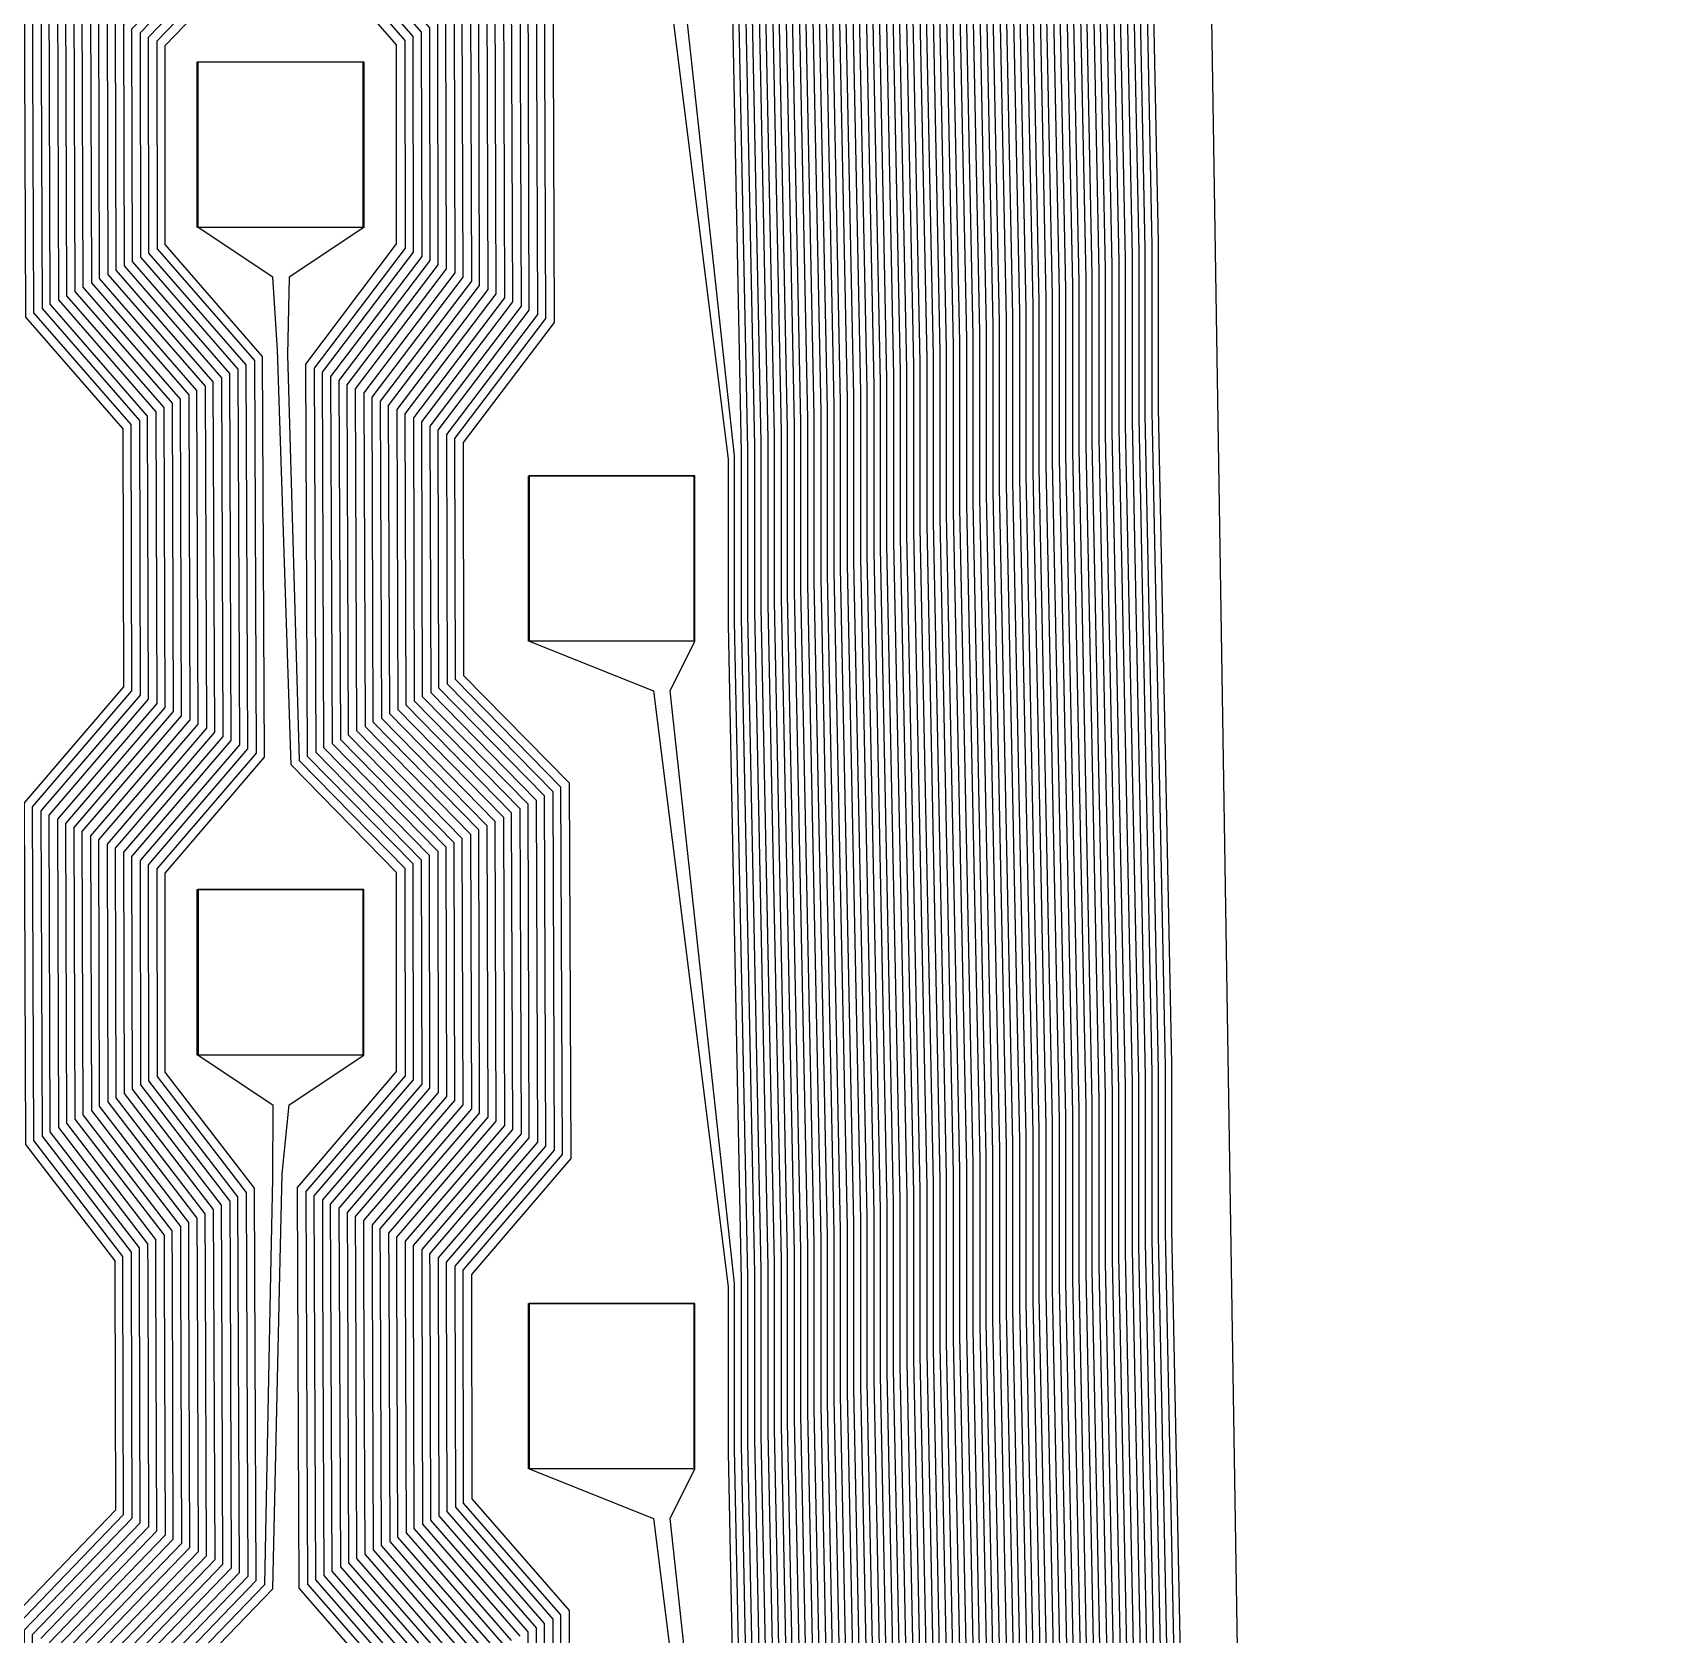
# Model space of a CAD drawing. Header units: inches. Extents: x 106592 to 209533, y 57057 to 74911.
# Drawn here: x 198627.6 to 198726, y 73308.8 to 73405.6 of the extents above; entities that cross this region are included whole.
import ezdxf

# ---------------------------------------------------------------- set-up
doc = ezdxf.new("R2010")
doc.units = ezdxf.units.IN
doc.header["$MEASUREMENT"] = 0
for name, color, linetype in [('metal', 221, 'Continuous'), ('nitride window', 40, 'Continuous'), ('profile', 140, 'Continuous')]:
    doc.layers.add(name, color=color, linetype=linetype)

msp = doc.modelspace()

# ---------------------------------------------------------------- linework, layer by layer
at = {"layer": 'metal'}
for points in [[(198680.02, 73525.027), (198680.82, 73485.429), (198680.82, 73475.429), (198681.62, 73435.832), (198681.62, 73425.832), (198682.42, 73386.234), (198682.42, 73376.234), (198683.22, 73336.637), (198683.22, 73326.637), (198684.02, 73287.039), (198684.02, 73277.039), (198684.82, 73237.442), (198684.82, 73227.442), (198685.62, 73187.845), (198685.62, 73177.845), (198686.42, 73138.247), (198686.42, 73128.247), (198687.22, 73088.65), (198687.22, 73078.65), (198688.02, 73039.052), (198688.02, 73029.052), (198688.82, 72989.455), (198688.82, 72979.455)], [(198689.22, 72979.656), (198689.22, 72989.656), (198688.42, 73029.253), (198688.42, 73039.253), (198687.62, 73078.851), (198687.62, 73088.851), (198686.82, 73128.448), (198686.82, 73138.448), (198686.02, 73178.046), (198686.02, 73188.046), (198685.22, 73227.643), (198685.22, 73237.643), (198684.42, 73277.241), (198684.42, 73287.241), (198683.62, 73326.838), (198683.62, 73336.838), (198682.82, 73376.436), (198682.82, 73386.436), (198682.02, 73426.033), (198682.02, 73436.033), (198681.22, 73475.63), (198681.22, 73485.63), (198680.42, 73525.228)], [(198680.82, 73525.429), (198681.62, 73485.832), (198681.62, 73475.832), (198682.42, 73436.234), (198682.42, 73426.234), (198683.22, 73386.637), (198683.22, 73376.637), (198684.02, 73337.039), (198684.02, 73327.039), (198684.82, 73287.442), (198684.82, 73277.442), (198685.62, 73237.845), (198685.62, 73227.845), (198686.42, 73188.247), (198686.42, 73178.247), (198687.22, 73138.65), (198687.22, 73128.65), (198688.02, 73089.052), (198688.02, 73079.052), (198688.82, 73039.455), (198688.82, 73029.455), (198689.62, 72989.857), (198689.62, 72979.857)], [(198690.02, 72980.059), (198690.02, 72990.059), (198689.22, 73029.656), (198689.22, 73039.656), (198688.42, 73079.253), (198688.42, 73089.253), (198687.62, 73128.851), (198687.62, 73138.851), (198686.82, 73178.448), (198686.82, 73188.448), (198686.02, 73228.046), (198686.02, 73238.046), (198685.22, 73277.643), (198685.22, 73287.643), (198684.42, 73327.241), (198684.42, 73337.241), (198683.62, 73376.838), (198683.62, 73386.838), (198682.82, 73426.436), (198682.82, 73436.436), (198682.02, 73476.033), (198682.02, 73486.033), (198681.22, 73525.63)], [(198681.62, 73525.832), (198682.42, 73486.234), (198682.42, 73476.234), (198683.22, 73436.637), (198683.22, 73426.637), (198684.02, 73387.039), (198684.02, 73377.039), (198684.82, 73337.442), (198684.82, 73327.442), (198685.62, 73287.845), (198685.62, 73277.845), (198686.42, 73238.247), (198686.42, 73228.247), (198687.22, 73188.65), (198687.22, 73178.65), (198688.02, 73139.052), (198688.02, 73129.052), (198688.82, 73089.455), (198688.82, 73079.455), (198689.62, 73039.857), (198689.62, 73029.857), (198690.42, 72990.26), (198690.42, 72980.26)], [(198686.82, 72978.448), (198686.82, 72988.448), (198686.02, 73028.046), (198686.02, 73038.046), (198685.22, 73077.643), (198685.22, 73087.643), (198684.42, 73127.241), (198684.42, 73137.241), (198683.62, 73176.838), (198683.62, 73186.838), (198682.82, 73226.436), (198682.82, 73236.436), (198682.02, 73276.033), (198682.02, 73286.033), (198681.22, 73325.63), (198681.22, 73335.63), (198680.42, 73375.228), (198680.42, 73385.228), (198679.62, 73424.825), (198679.62, 73434.825), (198678.82, 73474.423), (198678.82, 73484.423), (198678.02, 73524.02)], [(198678.42, 73524.222), (198679.22, 73484.624), (198679.22, 73474.624), (198680.02, 73435.027), (198680.02, 73425.027), (198680.82, 73385.429), (198680.82, 73375.429), (198681.62, 73335.832), (198681.62, 73325.832), (198682.42, 73286.234), (198682.42, 73276.234), (198683.22, 73236.637), (198683.22, 73226.637), (198684.02, 73187.039), (198684.02, 73177.039), (198684.82, 73137.442), (198684.82, 73127.442), (198685.62, 73087.845), (198685.62, 73077.845), (198686.42, 73038.247), (198686.42, 73028.247), (198687.22, 72988.65), (198687.22, 72978.65)], [(198687.62, 72978.851), (198687.62, 72988.851), (198686.82, 73028.448), (198686.82, 73038.448), (198686.02, 73078.046), (198686.02, 73088.046), (198685.22, 73127.643), (198685.22, 73137.643), (198684.42, 73177.241), (198684.42, 73187.241), (198683.62, 73226.838), (198683.62, 73236.838), (198682.82, 73276.436), (198682.82, 73286.436), (198682.02, 73326.033), (198682.02, 73336.033), (198681.22, 73375.63), (198681.22, 73385.63), (198680.42, 73425.228), (198680.42, 73435.228), (198679.62, 73474.825), (198679.62, 73484.825), (198678.82, 73524.423)], [(198679.22, 73524.624), (198680.02, 73485.027), (198680.02, 73475.027), (198680.82, 73435.429), (198680.82, 73425.429), (198681.62, 73385.832), (198681.62, 73375.832), (198682.42, 73336.234), (198682.42, 73326.234), (198683.22, 73286.637), (198683.22, 73276.637), (198684.02, 73237.039), (198684.02, 73227.039), (198684.82, 73187.442), (198684.82, 73177.442), (198685.62, 73137.845), (198685.62, 73127.845), (198686.42, 73088.247), (198686.42, 73078.247), (198687.22, 73038.65), (198687.22, 73028.65), (198688.02, 72989.052), (198688.02, 72979.052)], [(198688.42, 72979.253), (198688.42, 72989.253), (198687.62, 73028.851), (198687.62, 73038.851), (198686.82, 73078.448), (198686.82, 73088.448), (198686.02, 73128.046), (198686.02, 73138.046), (198685.22, 73177.643), (198685.22, 73187.643), (198684.42, 73227.241), (198684.42, 73237.241), (198683.62, 73276.838), (198683.62, 73286.838), (198682.82, 73326.436), (198682.82, 73336.436), (198682.02, 73376.033), (198682.02, 73386.033), (198681.22, 73425.63), (198681.22, 73435.63), (198680.42, 73475.228), (198680.42, 73485.228), (198679.62, 73524.825)], [(198676.02, 73523.014), (198676.82, 73483.416), (198676.82, 73473.416), (198677.62, 73433.819), (198677.62, 73423.819), (198678.42, 73384.222), (198678.42, 73374.222), (198679.22, 73334.624), (198679.22, 73324.624), (198680.02, 73285.027), (198680.02, 73275.027), (198680.82, 73235.429), (198680.82, 73225.429), (198681.62, 73185.832), (198681.62, 73175.832), (198682.42, 73136.234), (198682.42, 73126.234), (198683.22, 73086.637), (198683.22, 73076.637), (198684.02, 73037.039), (198684.02, 73027.039), (198684.82, 72987.442), (198684.82, 72977.442)], [(198685.22, 72977.643), (198685.22, 72987.643), (198684.42, 73027.241), (198684.42, 73037.241), (198683.62, 73076.838), (198683.62, 73086.838), (198682.82, 73126.436), (198682.82, 73136.436), (198682.02, 73176.033), (198682.02, 73186.033), (198681.22, 73225.63), (198681.22, 73235.63), (198680.42, 73275.228), (198680.42, 73285.228), (198679.62, 73324.825), (198679.62, 73334.825), (198678.82, 73374.423), (198678.82, 73384.423), (198678.02, 73424.02), (198678.02, 73434.02), (198677.22, 73473.618), (198677.22, 73483.618), (198676.42, 73523.215)], [(198685.62, 72977.845), (198685.62, 72987.845), (198684.82, 73027.442), (198684.82, 73037.442), (198684.02, 73077.039), (198684.02, 73087.039), (198683.22, 73126.637), (198683.22, 73136.637), (198682.42, 73176.234), (198682.42, 73186.234), (198681.62, 73225.832), (198681.62, 73235.832), (198680.82, 73275.429), (198680.82, 73285.429), (198680.02, 73325.027), (198680.02, 73335.027), (198679.22, 73374.624), (198679.22, 73384.624), (198678.42, 73424.222), (198678.42, 73434.222), (198677.62, 73473.819), (198677.62, 73483.819), (198676.82, 73523.416)], [(198677.22, 73523.618), (198678.02, 73484.02), (198678.02, 73474.02), (198678.82, 73434.423), (198678.82, 73424.423), (198679.62, 73384.825), (198679.62, 73374.825), (198680.42, 73335.228), (198680.42, 73325.228), (198681.22, 73285.63), (198681.22, 73275.63), (198682.02, 73236.033), (198682.02, 73226.033), (198682.82, 73186.436), (198682.82, 73176.436), (198683.62, 73136.838), (198683.62, 73126.838), (198684.42, 73087.241), (198684.42, 73077.241), (198685.22, 73037.643), (198685.22, 73027.643), (198686.02, 72988.046), (198686.02, 72978.046)], [(198677.62, 73523.819), (198678.42, 73484.222), (198678.42, 73474.222), (198679.22, 73434.624), (198679.22, 73424.624), (198680.02, 73385.027), (198680.02, 73375.027), (198680.82, 73335.429), (198680.82, 73325.429), (198681.62, 73285.832), (198681.62, 73275.832), (198682.42, 73236.234), (198682.42, 73226.234), (198683.22, 73186.637), (198683.22, 73176.637), (198684.02, 73137.039), (198684.02, 73127.039), (198684.82, 73087.442), (198684.82, 73077.442), (198685.62, 73037.845), (198685.62, 73027.845), (198686.42, 72988.247), (198686.42, 72978.247)], [(198674.42, 73522.209), (198675.22, 73482.611), (198675.22, 73472.611), (198676.02, 73433.014), (198676.02, 73423.014), (198676.82, 73383.416), (198676.82, 73373.416), (198677.62, 73333.819), (198677.62, 73323.819), (198678.42, 73284.222), (198678.42, 73274.222), (198679.22, 73234.624), (198679.22, 73224.624), (198680.02, 73185.027), (198680.02, 73175.027), (198680.82, 73135.429), (198680.82, 73125.429), (198681.62, 73085.832), (198681.62, 73075.832), (198682.42, 73036.234), (198682.42, 73026.234), (198683.22, 72986.637), (198683.22, 72976.637)], [(198683.62, 72976.838), (198683.62, 72986.838), (198682.82, 73026.436), (198682.82, 73036.436), (198682.02, 73076.033), (198682.02, 73086.033), (198681.22, 73125.63), (198681.22, 73135.63), (198680.42, 73175.228), (198680.42, 73185.228), (198679.62, 73224.825), (198679.62, 73234.825), (198678.82, 73274.423), (198678.82, 73284.423), (198678.02, 73324.02), (198678.02, 73334.02), (198677.22, 73373.618), (198677.22, 73383.618), (198676.42, 73423.215), (198676.42, 73433.215), (198675.62, 73472.813), (198675.62, 73482.813), (198674.82, 73522.41)], [(198675.22, 73522.611), (198676.02, 73483.014), (198676.02, 73473.014), (198676.82, 73433.416), (198676.82, 73423.416), (198677.62, 73383.819), (198677.62, 73373.819), (198678.42, 73334.222), (198678.42, 73324.222), (198679.22, 73284.624), (198679.22, 73274.624), (198680.02, 73235.027), (198680.02, 73225.027), (198680.82, 73185.429), (198680.82, 73175.429), (198681.62, 73135.832), (198681.62, 73125.832), (198682.42, 73086.234), (198682.42, 73076.234), (198683.22, 73036.637), (198683.22, 73026.637), (198684.02, 72987.039), (198684.02, 72977.039)], [(198684.42, 72977.241), (198684.42, 72987.241), (198683.62, 73026.838), (198683.62, 73036.838), (198682.82, 73076.436), (198682.82, 73086.436), (198682.02, 73126.033), (198682.02, 73136.033), (198681.22, 73175.63), (198681.22, 73185.63), (198680.42, 73225.228), (198680.42, 73235.228), (198679.62, 73274.825), (198679.62, 73284.825), (198678.82, 73324.423), (198678.82, 73334.423), (198678.02, 73374.02), (198678.02, 73384.02), (198677.22, 73423.618), (198677.22, 73433.618), (198676.42, 73473.215), (198676.42, 73483.215), (198675.62, 73522.813)], [(198681.22, 72985.63), (198680.42, 73025.228), (198680.42, 73035.228), (198679.62, 73074.825), (198679.62, 73084.825), (198678.82, 73124.423), (198678.82, 73134.423), (198678.02, 73174.02), (198678.02, 73184.02), (198677.22, 73223.618), (198677.22, 73233.618), (198676.42, 73273.215), (198676.42, 73283.215), (198675.62, 73322.813), (198675.62, 73332.813), (198674.82, 73372.41), (198674.82, 73382.41), (198674.02, 73422.008), (198674.02, 73432.008), (198673.22, 73471.605), (198673.22, 73481.605), (198672.42, 73521.202)], [(198672.82, 73521.404), (198673.62, 73481.806), (198673.62, 73471.806), (198674.42, 73432.209), (198674.42, 73422.209), (198675.22, 73382.611), (198675.22, 73372.611), (198676.02, 73333.014), (198676.02, 73323.014), (198676.82, 73283.416), (198676.82, 73273.416), (198677.62, 73233.819), (198677.62, 73223.819), (198678.42, 73184.222), (198678.42, 73174.222), (198679.22, 73134.624), (198679.22, 73124.624), (198680.02, 73085.027), (198680.02, 73075.027), (198680.82, 73035.429), (198680.82, 73025.429), (198681.62, 72985.832)], [(198682.02, 72986.033), (198681.22, 73025.63), (198681.22, 73035.63), (198680.42, 73075.228), (198680.42, 73085.228), (198679.62, 73124.825), (198679.62, 73134.825), (198678.82, 73174.423), (198678.82, 73184.423), (198678.02, 73224.02), (198678.02, 73234.02), (198677.22, 73273.618), (198677.22, 73283.618), (198676.42, 73323.215), (198676.42, 73333.215), (198675.62, 73372.813), (198675.62, 73382.813), (198674.82, 73422.41), (198674.82, 73432.41), (198674.02, 73472.008), (198674.02, 73482.008), (198673.22, 73521.605)], [(198673.62, 73521.806), (198674.42, 73482.209), (198674.42, 73472.209), (198675.22, 73432.611), (198675.22, 73422.611), (198676.02, 73383.014), (198676.02, 73373.014), (198676.82, 73333.416), (198676.82, 73323.416), (198677.62, 73283.819), (198677.62, 73273.819), (198678.42, 73234.222), (198678.42, 73224.222), (198679.22, 73184.624), (198679.22, 73174.624), (198680.02, 73135.027), (198680.02, 73125.027), (198680.82, 73085.429), (198680.82, 73075.429), (198681.62, 73035.832), (198681.62, 73025.832), (198682.42, 72986.234)], [(198682.82, 72976.436), (198682.82, 72986.436), (198682.02, 73026.033), (198682.02, 73036.033), (198681.22, 73075.63), (198681.22, 73085.63), (198680.42, 73125.228), (198680.42, 73135.228), (198679.62, 73174.825), (198679.62, 73184.825), (198678.82, 73224.423), (198678.82, 73234.423), (198678.02, 73274.02), (198678.02, 73284.02), (198677.22, 73323.618), (198677.22, 73333.618), (198676.42, 73373.215), (198676.42, 73383.215), (198675.62, 73422.813), (198675.62, 73432.813), (198674.82, 73472.41), (198674.82, 73482.41), (198674.02, 73522.008)], [(198670.42, 73520.196), (198671.22, 73480.599), (198671.22, 73470.599), (198672.02, 73431.001), (198672.02, 73421.001), (198672.82, 73381.404), (198672.82, 73371.404), (198673.62, 73331.806), (198673.62, 73321.806), (198674.42, 73282.209), (198674.42, 73272.209), (198675.22, 73232.611), (198675.22, 73222.611), (198676.02, 73183.014), (198676.02, 73173.014), (198676.82, 73133.416), (198676.82, 73123.416), (198677.62, 73083.819), (198677.62, 73073.819), (198678.42, 73034.222), (198678.42, 73024.222), (198679.22, 72984.624)], [(198679.62, 72984.825), (198678.82, 73024.423), (198678.82, 73034.423), (198678.02, 73074.02), (198678.02, 73084.02), (198677.22, 73123.618), (198677.22, 73133.618), (198676.42, 73173.215), (198676.42, 73183.215), (198675.62, 73222.813), (198675.62, 73232.813), (198674.82, 73272.41), (198674.82, 73282.41), (198674.02, 73322.008), (198674.02, 73332.008), (198673.22, 73371.605), (198673.22, 73381.605), (198672.42, 73421.202), (198672.42, 73431.202), (198671.62, 73470.8), (198671.62, 73480.8), (198670.82, 73520.397)], [(198671.22, 73520.599), (198672.02, 73481.001), (198672.02, 73471.001), (198672.82, 73431.404), (198672.82, 73421.404), (198673.62, 73381.806), (198673.62, 73371.806), (198674.42, 73332.209), (198674.42, 73322.209), (198675.22, 73282.611), (198675.22, 73272.611), (198676.02, 73233.014), (198676.02, 73223.014), (198676.82, 73183.416), (198676.82, 73173.416), (198677.62, 73133.819), (198677.62, 73123.819), (198678.42, 73084.222), (198678.42, 73074.222), (198679.22, 73034.624), (198679.22, 73024.624), (198680.02, 72985.027)], [(198680.42, 72985.228), (198679.62, 73024.825), (198679.62, 73034.825), (198678.82, 73074.423), (198678.82, 73084.423), (198678.02, 73124.02), (198678.02, 73134.02), (198677.22, 73173.618), (198677.22, 73183.618), (198676.42, 73223.215), (198676.42, 73233.215), (198675.62, 73272.813), (198675.62, 73282.813), (198674.82, 73322.41), (198674.82, 73332.41), (198674.02, 73372.008), (198674.02, 73382.008), (198673.22, 73421.605), (198673.22, 73431.605), (198672.42, 73471.202), (198672.42, 73481.202), (198671.62, 73520.8)], [(198672.02, 73521.001), (198672.82, 73481.404), (198672.82, 73471.404), (198673.62, 73431.806), (198673.62, 73421.806), (198674.42, 73382.209), (198674.42, 73372.209), (198675.22, 73332.611), (198675.22, 73322.611), (198676.02, 73283.014), (198676.02, 73273.014), (198676.82, 73233.416), (198676.82, 73223.416), (198677.62, 73183.819), (198677.62, 73173.819), (198678.42, 73134.222), (198678.42, 73124.222), (198679.22, 73084.624), (198679.22, 73074.624), (198680.02, 73035.027), (198680.02, 73025.027), (198680.82, 72985.429)], [(198669.62, 73519.794), (198670.42, 73480.196), (198670.42, 73470.196), (198671.22, 73430.599), (198671.22, 73420.599), (198672.02, 73381.001), (198672.02, 73371.001), (198672.82, 73331.404), (198672.82, 73321.404), (198673.62, 73281.806), (198673.62, 73271.806), (198674.42, 73232.209), (198674.42, 73222.209), (198675.22, 73182.611), (198675.22, 73172.611), (198676.02, 73133.014), (198676.02, 73123.014), (198676.82, 73083.416), (198676.82, 73073.416), (198677.62, 73033.819), (198677.62, 73023.819), (198678.42, 72984.222)], [(198678.82, 72984.423), (198678.02, 73024.02), (198678.02, 73034.02), (198677.22, 73073.618), (198677.22, 73083.618), (198676.42, 73123.215), (198676.42, 73133.215), (198675.62, 73172.813), (198675.62, 73182.813), (198674.82, 73222.41), (198674.82, 73232.41), (198674.02, 73272.008), (198674.02, 73282.008), (198673.22, 73321.605), (198673.22, 73331.605), (198672.42, 73371.202), (198672.42, 73381.202), (198671.62, 73420.8), (198671.62, 73430.8), (198670.82, 73470.397), (198670.82, 73480.397), (198670.02, 73519.995)], [(198665.12, 73515.787), (198669.62, 73479.794), (198669.62, 73469.794), (198670.42, 73430.196), (198670.42, 73420.196), (198671.22, 73380.599), (198671.22, 73370.599), (198672.02, 73331.001), (198672.02, 73321.001), (198672.82, 73281.404), (198672.82, 73271.404), (198673.62, 73231.806), (198673.62, 73221.806), (198674.42, 73182.209), (198674.42, 73172.209), (198675.22, 73132.611), (198675.22, 73122.611), (198676.02, 73083.014), (198676.02, 73073.014), (198676.82, 73033.416), (198676.82, 73023.416), (198677.62, 72983.819)], [(198678.02, 72984.02), (198677.22, 73023.618), (198677.22, 73033.618), (198676.42, 73073.215), (198676.42, 73083.215), (198675.62, 73122.813), (198675.62, 73132.813), (198674.82, 73172.41), (198674.82, 73182.41), (198674.02, 73222.008), (198674.02, 73232.008), (198673.22, 73271.605), (198673.22, 73281.605), (198672.42, 73321.202), (198672.42, 73331.202), (198671.62, 73370.8), (198671.62, 73380.8), (198670.82, 73420.397), (198670.82, 73430.397), (198670.02, 73469.995), (198670.02, 73479.995), (198666.12, 73515.787)], [(198633.62, 73305.787), (198640.12, 73312.537), (198640.044, 73330.537), (198640.024, 73335.226), (198634.643, 73342.242), (198634.62, 73355.287), (198640.62, 73362.287), (198640.52, 73385.484), (198634.643, 73392.242), (198634.62, 73405.287), (198641.12, 73412.037), (198641.039, 73430.537), (198641.016, 73435.741), (198635.636, 73442.757), (198635.62, 73454.787), (198641.62, 73461.787), (198641.512, 73485.999), (198635.636, 73492.757)], [(198651.589, 73305.848), (198645.713, 73312.606), (198645.638, 73330.537), (198645.62, 73334.787), (198651.62, 73341.787), (198651.589, 73355.848), (198645.216, 73362.348), (198645.12, 73385.037), (198650.62, 73392.287), (198650.597, 73405.333), (198644.72, 73412.091), (198644.641, 73430.537), (198644.62, 73435.287), (198650.62, 73442.287), (198650.597, 73455.333), (198644.224, 73461.833), (198644.12, 73485.537), (198649.605, 73492.795)], [(198650.12, 73492.537), (198644.62, 73485.287), (198644.72, 73462.091), (198651.093, 73455.59), (198651.12, 73442.037), (198645.12, 73435.037), (198645.139, 73430.537), (198645.216, 73412.348), (198651.093, 73405.59), (198651.12, 73392.037), (198645.62, 73384.787), (198645.713, 73362.606), (198652.085, 73356.105), (198652.12, 73341.537), (198646.12, 73334.537), (198646.137, 73330.537), (198646.209, 73312.863), (198652.085, 73306.105)], [(198631.62, 73306.787), (198638.12, 73313.537), (198638.054, 73330.537), (198638.039, 73334.196), (198632.659, 73341.212), (198632.62, 73356.287), (198638.62, 73363.287), (198638.535, 73384.454), (198632.659, 73391.212), (198632.62, 73406.287), (198639.12, 73413.037), (198639.049, 73430.537), (198639.032, 73434.711), (198633.651, 73441.727), (198633.62, 73455.787), (198639.62, 73462.787), (198639.528, 73484.969), (198633.651, 73491.727)], [(198634.147, 73491.984), (198640.024, 73485.226), (198640.12, 73462.537), (198634.12, 73455.537), (198634.147, 73441.984), (198639.528, 73434.969), (198639.546, 73430.537), (198639.62, 73412.787), (198633.12, 73406.037), (198633.155, 73391.469), (198639.032, 73384.711), (198639.12, 73363.037), (198633.12, 73356.037), (198633.155, 73341.469), (198638.535, 73334.454), (198638.551, 73330.537), (198638.62, 73313.287), (198632.12, 73306.537)], [(198632.62, 73306.287), (198639.12, 73313.037), (198639.049, 73330.537), (198639.032, 73334.711), (198633.651, 73341.727), (198633.62, 73355.787), (198639.62, 73362.787), (198639.528, 73384.969), (198633.651, 73391.727), (198633.62, 73405.787), (198640.12, 73412.537), (198640.044, 73430.537), (198640.024, 73435.226), (198634.643, 73442.242), (198634.62, 73455.287), (198640.62, 73462.287), (198640.52, 73485.484), (198634.643, 73492.242)], [(198635.139, 73492.499), (198641.016, 73485.741), (198641.12, 73462.037), (198635.12, 73455.037), (198635.139, 73442.499), (198640.52, 73435.484), (198640.541, 73430.537), (198640.62, 73412.287), (198634.12, 73405.537), (198634.147, 73391.984), (198640.024, 73385.226), (198640.12, 73362.537), (198634.12, 73355.537), (198634.147, 73341.984), (198639.528, 73334.969), (198639.546, 73330.537), (198639.62, 73312.787), (198633.12, 73306.037)], [(198650.62, 73492.287), (198645.12, 73485.037), (198645.216, 73462.348), (198651.589, 73455.848), (198651.62, 73441.787), (198645.62, 73434.787), (198645.638, 73430.537), (198645.713, 73412.606), (198651.589, 73405.848), (198651.62, 73391.787), (198646.12, 73384.537), (198646.209, 73362.863), (198652.582, 73356.363), (198652.62, 73341.287), (198646.62, 73334.287), (198646.635, 73330.537), (198646.705, 73313.121), (198652.582, 73306.363)], [(198653.078, 73306.62), (198647.201, 73313.378), (198647.134, 73330.537), (198647.12, 73334.037), (198653.12, 73341.037), (198653.078, 73356.62), (198646.705, 73363.121), (198646.62, 73384.287), (198652.12, 73391.537), (198652.085, 73406.105), (198646.209, 73412.863), (198646.137, 73430.537), (198646.12, 73434.537), (198652.12, 73441.537), (198652.085, 73456.105), (198645.713, 73462.606), (198645.62, 73484.787), (198651.12, 73492.037)], [(198653.574, 73306.878), (198647.697, 73313.636), (198647.633, 73330.537), (198647.62, 73333.787), (198653.62, 73340.787), (198653.574, 73356.878), (198647.201, 73363.378), (198647.12, 73384.037), (198652.62, 73391.287), (198652.582, 73406.363), (198646.705, 73413.121), (198646.635, 73430.537), (198646.62, 73434.287), (198652.62, 73441.287), (198652.582, 73456.363), (198646.209, 73462.863), (198646.12, 73484.537), (198651.62, 73491.787)], [(198652.12, 73491.537), (198646.62, 73484.287), (198646.705, 73463.121), (198653.078, 73456.62), (198653.12, 73441.037), (198647.12, 73434.037), (198647.134, 73430.537), (198647.201, 73413.378), (198653.078, 73406.62), (198653.12, 73391.037), (198647.62, 73383.787), (198647.697, 73363.636), (198654.07, 73357.135), (198654.12, 73340.537), (198648.12, 73333.537), (198648.131, 73330.537), (198648.193, 73313.893), (198654.07, 73307.135)], [(198701.22, 72985.694), (198701.22, 72995.694), (198700.42, 73035.292), (198700.42, 73045.292), (198699.62, 73084.889), (198699.62, 73094.889), (198698.82, 73134.487), (198698.82, 73144.487), (198698.02, 73184.084), (198698.02, 73194.084), (198697.22, 73233.681), (198697.22, 73243.681), (198696.42, 73283.279), (198696.42, 73293.279), (198695.62, 73332.876), (198695.62, 73342.876), (198694.82, 73382.474), (198694.82, 73392.474), (198694.02, 73432.071), (198694.02, 73442.071), (198693.22, 73481.669), (198693.22, 73491.669)], [(198693.62, 73491.87), (198693.62, 73481.87), (198694.42, 73442.273), (198694.42, 73432.273), (198695.22, 73392.675), (198695.22, 73382.675), (198696.02, 73343.078), (198696.02, 73333.078), (198696.82, 73293.48), (198696.82, 73283.48), (198697.62, 73243.883), (198697.62, 73233.883), (198698.42, 73194.285), (198698.42, 73184.285), (198699.22, 73144.688), (198699.22, 73134.688), (198700.02, 73095.09), (198700.02, 73085.09), (198700.82, 73045.493), (198700.82, 73035.493), (198701.62, 72995.895), (198701.62, 72985.895)], [(198702.02, 72986.097), (198702.02, 72996.097), (198701.22, 73035.694), (198701.22, 73045.694), (198700.42, 73085.292), (198700.42, 73095.292), (198699.62, 73134.889), (198699.62, 73144.889), (198698.82, 73184.487), (198698.82, 73194.487), (198698.02, 73234.084), (198698.02, 73244.084), (198697.22, 73283.681), (198697.22, 73293.681), (198696.42, 73333.279), (198696.42, 73343.279), (198695.62, 73382.876), (198695.62, 73392.876), (198694.82, 73432.474), (198694.82, 73442.474), (198694.02, 73482.071), (198694.02, 73492.071)], [(198629.62, 73307.787), (198636.12, 73314.537), (198636.064, 73330.537), (198636.055, 73333.166), (198630.674, 73340.181), (198630.62, 73357.287), (198636.62, 73364.287), (198636.551, 73383.423), (198630.674, 73390.181), (198630.62, 73407.287), (198637.12, 73414.037), (198637.059, 73430.537), (198637.047, 73433.681), (198631.666, 73440.696), (198631.62, 73456.787), (198637.62, 73463.787), (198637.543, 73483.938), (198631.666, 73490.696)], [(198632.163, 73490.954), (198638.039, 73484.196), (198638.12, 73463.537), (198632.12, 73456.537), (198632.163, 73440.954), (198637.543, 73433.938), (198637.556, 73430.537), (198637.62, 73413.787), (198631.12, 73407.037), (198631.17, 73390.439), (198637.047, 73383.681), (198637.12, 73364.037), (198631.12, 73357.037), (198631.17, 73340.439), (198636.551, 73333.423), (198636.561, 73330.537), (198636.62, 73314.287), (198630.12, 73307.537)], [(198630.62, 73307.287), (198637.12, 73314.037), (198637.059, 73330.537), (198637.047, 73333.681), (198631.666, 73340.696), (198631.62, 73356.787), (198637.62, 73363.787), (198637.543, 73383.938), (198631.666, 73390.696), (198631.62, 73406.787), (198638.12, 73413.537), (198638.054, 73430.537), (198638.039, 73434.196), (198632.659, 73441.212), (198632.62, 73456.287), (198638.62, 73463.287), (198638.535, 73484.454), (198632.659, 73491.212)], [(198633.155, 73491.469), (198639.032, 73484.711), (198639.12, 73463.037), (198633.12, 73456.037), (198633.155, 73441.469), (198638.535, 73434.454), (198638.551, 73430.537), (198638.62, 73413.287), (198632.12, 73406.537), (198632.163, 73390.954), (198638.039, 73384.196), (198638.12, 73363.537), (198632.12, 73356.537), (198632.163, 73340.954), (198637.543, 73333.938), (198637.556, 73330.537), (198637.62, 73313.787), (198631.12, 73307.037)], [(198643.12, 73490.787), (198643.02, 73486.087), (198643.728, 73461.575), (198650.101, 73455.075), (198650.12, 73442.537), (198644.12, 73435.537), (198644.142, 73430.537), (198644.224, 73411.833), (198650.101, 73405.075), (198650.12, 73392.537), (198644.62, 73385.287), (198644.72, 73362.091), (198651.093, 73355.59), (198651.12, 73342.037), (198645.12, 73335.037), (198645.139, 73330.537), (198645.216, 73312.348), (198651.093, 73305.59)], [(198654.566, 73307.393), (198648.69, 73314.151), (198648.63, 73330.537), (198648.62, 73333.287), (198654.62, 73340.287), (198654.566, 73357.393), (198648.193, 73363.893), (198648.12, 73383.537), (198653.62, 73390.787), (198653.574, 73406.878), (198647.697, 73413.636), (198647.633, 73430.537), (198647.62, 73433.787), (198653.62, 73440.787), (198653.574, 73456.878), (198647.201, 73463.378), (198647.12, 73484.037), (198652.62, 73491.287)], [(198653.12, 73491.037), (198647.62, 73483.787), (198647.697, 73463.636), (198654.07, 73457.135), (198654.12, 73440.537), (198648.12, 73433.537), (198648.131, 73430.537), (198648.193, 73413.893), (198654.07, 73407.135), (198654.12, 73390.537), (198648.62, 73383.287), (198648.69, 73364.151), (198655.062, 73357.651), (198655.12, 73340.037), (198649.12, 73333.037), (198649.129, 73330.537), (198649.186, 73314.409), (198655.062, 73307.651)], [(198655.559, 73307.908), (198649.682, 73314.666), (198649.628, 73330.537), (198649.62, 73332.787), (198655.62, 73339.787), (198655.559, 73357.908), (198649.186, 73364.409), (198649.12, 73383.037), (198654.62, 73390.287), (198654.566, 73407.393), (198648.69, 73414.151), (198648.63, 73430.537), (198648.62, 73433.287), (198654.62, 73440.287), (198654.566, 73457.393), (198648.193, 73463.893), (198648.12, 73483.537), (198653.62, 73490.787)], [(198699.22, 72984.688), (198699.22, 72994.688), (198698.42, 73034.285), (198698.42, 73044.285), (198697.62, 73083.883), (198697.62, 73093.883), (198696.82, 73133.48), (198696.82, 73143.48), (198696.02, 73183.078), (198696.02, 73193.078), (198695.22, 73232.675), (198695.22, 73242.675), (198694.42, 73282.273), (198694.42, 73292.273), (198693.62, 73331.87), (198693.62, 73341.87), (198692.82, 73381.467), (198692.82, 73391.467), (198692.02, 73431.065), (198692.02, 73441.065), (198691.22, 73480.662), (198691.22, 73490.662)], [(198691.62, 73490.864), (198691.62, 73480.864), (198692.42, 73441.266), (198692.42, 73431.266), (198693.22, 73391.669), (198693.22, 73381.669), (198694.02, 73342.071), (198694.02, 73332.071), (198694.82, 73292.474), (198694.82, 73282.474), (198695.62, 73242.876), (198695.62, 73232.876), (198696.42, 73193.279), (198696.42, 73183.279), (198697.22, 73143.681), (198697.22, 73133.681), (198698.02, 73094.084), (198698.02, 73084.084), (198698.82, 73044.487), (198698.82, 73034.487), (198699.62, 72994.889), (198699.62, 72984.889)], [(198700.02, 72985.09), (198700.02, 72995.09), (198699.22, 73034.688), (198699.22, 73044.688), (198698.42, 73084.285), (198698.42, 73094.285), (198697.62, 73133.883), (198697.62, 73143.883), (198696.82, 73183.48), (198696.82, 73193.48), (198696.02, 73233.078), (198696.02, 73243.078), (198695.22, 73282.675), (198695.22, 73292.675), (198694.42, 73332.273), (198694.42, 73342.273), (198693.62, 73381.87), (198693.62, 73391.87), (198692.82, 73431.467), (198692.82, 73441.467), (198692.02, 73481.065), (198692.02, 73491.065)], [(198692.42, 73491.266), (198692.42, 73481.266), (198693.22, 73441.669), (198693.22, 73431.669), (198694.02, 73392.071), (198694.02, 73382.071), (198694.82, 73342.474), (198694.82, 73332.474), (198695.62, 73292.876), (198695.62, 73282.876), (198696.42, 73243.279), (198696.42, 73233.279), (198697.22, 73193.681), (198697.22, 73183.681), (198698.02, 73144.084), (198698.02, 73134.084), (198698.82, 73094.487), (198698.82, 73084.487), (198699.62, 73044.889), (198699.62, 73034.889), (198700.42, 72995.292), (198700.42, 72985.292)], [(198692.82, 73491.467), (198692.82, 73481.467), (198693.62, 73441.87), (198693.62, 73431.87), (198694.42, 73392.273), (198694.42, 73382.273), (198695.22, 73342.675), (198695.22, 73332.675), (198696.02, 73293.078), (198696.02, 73283.078), (198696.82, 73243.48), (198696.82, 73233.48), (198697.62, 73193.883), (198697.62, 73183.883), (198698.42, 73144.285), (198698.42, 73134.285), (198699.22, 73094.688), (198699.22, 73084.688), (198700.02, 73045.09), (198700.02, 73035.09), (198700.82, 72995.493), (198700.82, 72985.493)], [(198627.697, 73288.636), (198627.62, 73308.787), (198634.12, 73315.537), (198634.075, 73330.537), (198634.07, 73332.135), (198628.69, 73339.151), (198628.62, 73358.287), (198634.62, 73365.287), (198634.566, 73382.393), (198628.69, 73389.151), (198628.62, 73408.287), (198635.12, 73415.037), (198635.069, 73430.537), (198635.062, 73432.651), (198629.682, 73439.666), (198629.62, 73457.787), (198635.62, 73464.787), (198635.559, 73482.908), (198629.682, 73489.666)], [(198630.178, 73489.924), (198636.055, 73483.166), (198636.12, 73464.537), (198630.12, 73457.537), (198630.178, 73439.924), (198635.559, 73432.908), (198635.567, 73430.537), (198635.62, 73414.787), (198629.12, 73408.037), (198629.186, 73389.409), (198635.062, 73382.651), (198635.12, 73365.037), (198629.12, 73358.037), (198629.186, 73339.409), (198634.566, 73332.393), (198634.572, 73330.537), (198634.62, 73315.287), (198628.12, 73308.537)], [(198628.62, 73308.287), (198635.12, 73315.037), (198635.069, 73330.537), (198635.062, 73332.651), (198629.682, 73339.666), (198629.62, 73357.787), (198635.62, 73364.787), (198635.559, 73382.908), (198629.682, 73389.666), (198629.62, 73407.787), (198636.12, 73414.537), (198636.064, 73430.537), (198636.055, 73433.166), (198630.674, 73440.181), (198630.62, 73457.287), (198636.62, 73464.287), (198636.551, 73483.423), (198630.674, 73490.181)], [(198631.17, 73490.439), (198637.047, 73483.681), (198637.12, 73464.037), (198631.12, 73457.037), (198631.17, 73440.439), (198636.551, 73433.423), (198636.561, 73430.537), (198636.62, 73414.287), (198630.12, 73407.537), (198630.178, 73389.924), (198636.055, 73383.166), (198636.12, 73364.537), (198630.12, 73357.537), (198630.178, 73339.924), (198635.559, 73332.908), (198635.567, 73330.537), (198635.62, 73314.787), (198629.12, 73308.037)], [(198654.12, 73490.537), (198648.62, 73483.287), (198648.69, 73464.151), (198655.062, 73457.651), (198655.12, 73440.037), (198649.12, 73433.037), (198649.129, 73430.537), (198649.186, 73414.409), (198655.062, 73407.651), (198655.12, 73390.037), (198649.62, 73382.787), (198649.682, 73364.666), (198656.055, 73358.166), (198656.12, 73339.537), (198650.12, 73332.537), (198650.127, 73330.537), (198650.178, 73314.924), (198656.055, 73308.166)], [(198656.551, 73308.423), (198650.674, 73315.181), (198650.626, 73330.537), (198650.62, 73332.287), (198656.62, 73339.287), (198656.551, 73358.423), (198650.178, 73364.924), (198650.12, 73382.537), (198655.62, 73389.787), (198655.559, 73407.908), (198649.682, 73414.666), (198649.628, 73430.537), (198649.62, 73432.787), (198655.62, 73439.787), (198655.559, 73457.908), (198649.186, 73464.409), (198649.12, 73483.037), (198654.62, 73490.287)], [(198655.12, 73490.037), (198649.62, 73482.787), (198649.682, 73464.666), (198656.055, 73458.166), (198656.12, 73439.537), (198650.12, 73432.537), (198650.127, 73430.537), (198650.178, 73414.924), (198656.055, 73408.166), (198656.12, 73389.537), (198650.62, 73382.287), (198650.674, 73365.181), (198657.047, 73358.681), (198657.12, 73339.037), (198651.12, 73332.037), (198651.125, 73330.537), (198651.17, 73315.439), (198657.047, 73308.681)], [(198657.62, 73288.787), (198657.543, 73308.938), (198651.666, 73315.696), (198651.624, 73330.537), (198651.62, 73331.787), (198657.62, 73338.787), (198657.543, 73358.938), (198651.17, 73365.439), (198651.12, 73382.037), (198656.62, 73389.287), (198656.551, 73408.423), (198650.674, 73415.181), (198650.626, 73430.537), (198650.62, 73432.287), (198656.62, 73439.287), (198656.551, 73458.423), (198650.178, 73464.924), (198650.12, 73482.537), (198655.62, 73489.787)], [(198697.22, 72983.681), (198697.22, 72993.681), (198696.42, 73033.279), (198696.42, 73043.279), (198695.62, 73082.876), (198695.62, 73092.876), (198694.82, 73132.474), (198694.82, 73142.474), (198694.02, 73182.071), (198694.02, 73192.071), (198693.22, 73231.669), (198693.22, 73241.669), (198692.42, 73281.266), (198692.42, 73291.266), (198691.62, 73330.864), (198691.62, 73340.864), (198690.82, 73380.461), (198690.82, 73390.461), (198690.02, 73430.059), (198690.02, 73440.059), (198689.22, 73479.656), (198689.22, 73489.656)], [(198689.62, 73489.857), (198689.62, 73479.857), (198690.42, 73440.26), (198690.42, 73430.26), (198691.22, 73390.662), (198691.22, 73380.662), (198692.02, 73341.065), (198692.02, 73331.065), (198692.82, 73291.467), (198692.82, 73281.467), (198693.62, 73241.87), (198693.62, 73231.87), (198694.42, 73192.273), (198694.42, 73182.273), (198695.22, 73142.675), (198695.22, 73132.675), (198696.02, 73093.078), (198696.02, 73083.078), (198696.82, 73043.48), (198696.82, 73033.48), (198697.62, 72993.883), (198697.62, 72983.883)], [(198698.02, 72984.084), (198698.02, 72994.084), (198697.22, 73033.681), (198697.22, 73043.681), (198696.42, 73083.279), (198696.42, 73093.279), (198695.62, 73132.876), (198695.62, 73142.876), (198694.82, 73182.474), (198694.82, 73192.474), (198694.02, 73232.071), (198694.02, 73242.071), (198693.22, 73281.669), (198693.22, 73291.669), (198692.42, 73331.266), (198692.42, 73341.266), (198691.62, 73380.864), (198691.62, 73390.864), (198690.82, 73430.461), (198690.82, 73440.461), (198690.02, 73480.059), (198690.02, 73490.059)], [(198690.42, 73490.26), (198690.42, 73480.26), (198691.22, 73440.662), (198691.22, 73430.662), (198692.02, 73391.065), (198692.02, 73381.065), (198692.82, 73341.467), (198692.82, 73331.467), (198693.62, 73291.87), (198693.62, 73281.87), (198694.42, 73242.273), (198694.42, 73232.273), (198695.22, 73192.675), (198695.22, 73182.675), (198696.02, 73143.078), (198696.02, 73133.078), (198696.82, 73093.48), (198696.82, 73083.48), (198697.62, 73043.883), (198697.62, 73033.883), (198698.42, 72994.285), (198698.42, 72984.285)], [(198698.82, 72984.487), (198698.82, 72994.487), (198698.02, 73034.084), (198698.02, 73044.084), (198697.22, 73083.681), (198697.22, 73093.681), (198696.42, 73133.279), (198696.42, 73143.279), (198695.62, 73182.876), (198695.62, 73192.876), (198694.82, 73232.474), (198694.82, 73242.474), (198694.02, 73282.071), (198694.02, 73292.071), (198693.22, 73331.669), (198693.22, 73341.669), (198692.42, 73381.266), (198692.42, 73391.266), (198691.62, 73430.864), (198691.62, 73440.864), (198690.82, 73480.461), (198690.82, 73490.461)], [(198628.193, 73488.893), (198634.07, 73482.135), (198634.12, 73465.537), (198628.12, 73458.537), (198628.193, 73438.893), (198633.574, 73431.878), (198633.578, 73430.537), (198633.62, 73415.787), (198627.12, 73409.037), (198627.201, 73388.378), (198633.078, 73381.62), (198633.12, 73366.037), (198627.12, 73359.037), (198627.201, 73338.378), (198632.582, 73331.363), (198632.584, 73330.537), (198632.62, 73316.287), (198626.12, 73309.537), (198626.209, 73287.863)], [(198626.705, 73288.121), (198626.62, 73309.287), (198633.12, 73316.037), (198633.081, 73330.537), (198633.078, 73331.62), (198627.697, 73338.636), (198627.62, 73358.787), (198633.62, 73365.787), (198633.574, 73381.878), (198627.697, 73388.636), (198627.62, 73408.787), (198634.12, 73415.537), (198634.075, 73430.537), (198634.07, 73432.135), (198628.69, 73439.151), (198628.62, 73458.287), (198634.62, 73465.287), (198634.566, 73482.393), (198628.69, 73489.151)], [(198629.186, 73489.409), (198635.062, 73482.651), (198635.12, 73465.037), (198629.12, 73458.037), (198629.186, 73439.409), (198634.566, 73432.393), (198634.572, 73430.537), (198634.62, 73415.287), (198628.12, 73408.537), (198628.193, 73388.893), (198634.07, 73382.135), (198634.12, 73365.537), (198628.12, 73358.537), (198628.193, 73338.893), (198633.574, 73331.878), (198633.578, 73330.537), (198633.62, 73315.787), (198627.12, 73309.037), (198627.201, 73288.378)], [(198656.12, 73489.537), (198650.62, 73482.287), (198650.674, 73465.181), (198657.047, 73458.681), (198657.12, 73439.037), (198651.12, 73432.037), (198651.125, 73430.537), (198651.17, 73415.439), (198657.047, 73408.681), (198657.12, 73389.037), (198651.62, 73381.787), (198651.666, 73365.696), (198658.039, 73359.196), (198658.12, 73338.537), (198652.12, 73331.537), (198652.123, 73330.537), (198652.163, 73315.954), (198658.039, 73309.196), (198658.12, 73288.537)], [(198658.62, 73288.287), (198658.535, 73309.454), (198652.659, 73316.212), (198652.622, 73330.537), (198652.62, 73331.287), (198658.62, 73338.287), (198658.535, 73359.454), (198652.163, 73365.954), (198652.12, 73381.537), (198657.62, 73388.787), (198657.543, 73408.938), (198651.666, 73415.696), (198651.624, 73430.537), (198651.62, 73431.787), (198657.62, 73438.787), (198657.543, 73458.938), (198651.17, 73465.439), (198651.12, 73482.037), (198656.62, 73489.287)], [(198657.12, 73489.037), (198651.62, 73481.787), (198651.666, 73465.696), (198658.039, 73459.196), (198658.12, 73438.537), (198652.12, 73431.537), (198652.123, 73430.537), (198652.163, 73415.954), (198658.039, 73409.196), (198658.12, 73388.537), (198652.62, 73381.287), (198652.659, 73366.212), (198659.032, 73359.711), (198659.12, 73338.037), (198653.12, 73331.037), (198653.121, 73330.537), (198653.155, 73316.469), (198659.032, 73309.711), (198659.12, 73288.037)], [(198659.62, 73287.787), (198659.528, 73309.969), (198653.651, 73316.727), (198653.621, 73330.537), (198653.62, 73330.787), (198659.62, 73337.787), (198659.528, 73359.969), (198653.155, 73366.469), (198653.12, 73381.037), (198658.62, 73388.287), (198658.535, 73409.454), (198652.659, 73416.212), (198652.622, 73430.537), (198652.62, 73431.287), (198658.62, 73438.287), (198658.535, 73459.454), (198652.163, 73465.954), (198652.12, 73481.537), (198657.62, 73488.787)], [(198687.22, 73488.65), (198687.22, 73478.65), (198688.02, 73439.052), (198688.02, 73429.052), (198688.82, 73389.455), (198688.82, 73379.455), (198689.62, 73339.857), (198689.62, 73329.857), (198690.42, 73290.26), (198690.42, 73280.26), (198691.22, 73240.662), (198691.22, 73230.662), (198692.02, 73191.065), (198692.02, 73181.065), (198692.82, 73141.467), (198692.82, 73131.467), (198693.62, 73091.87), (198693.62, 73081.87), (198694.42, 73042.273), (198694.42, 73032.273), (198695.22, 72992.675), (198695.22, 72982.675)], [(198695.62, 72982.876), (198695.62, 72992.876), (198694.82, 73032.474), (198694.82, 73042.474), (198694.02, 73082.071), (198694.02, 73092.071), (198693.22, 73131.669), (198693.22, 73141.669), (198692.42, 73181.266), (198692.42, 73191.266), (198691.62, 73230.864), (198691.62, 73240.864), (198690.82, 73280.461), (198690.82, 73290.461), (198690.02, 73330.059), (198690.02, 73340.059), (198689.22, 73379.656), (198689.22, 73389.656), (198688.42, 73429.253), (198688.42, 73439.253), (198687.62, 73478.851), (198687.62, 73488.851)], [(198688.02, 73489.052), (198688.02, 73479.052), (198688.82, 73439.455), (198688.82, 73429.455), (198689.62, 73389.857), (198689.62, 73379.857), (198690.42, 73340.26), (198690.42, 73330.26), (198691.22, 73290.662), (198691.22, 73280.662), (198692.02, 73241.065), (198692.02, 73231.065), (198692.82, 73191.467), (198692.82, 73181.467), (198693.62, 73141.87), (198693.62, 73131.87), (198694.42, 73092.273), (198694.42, 73082.273), (198695.22, 73042.675), (198695.22, 73032.675), (198696.02, 72993.078), (198696.02, 72983.078)], [(198696.42, 72983.279), (198696.42, 72993.279), (198695.62, 73032.876), (198695.62, 73042.876), (198694.82, 73082.474), (198694.82, 73092.474), (198694.02, 73132.071), (198694.02, 73142.071), (198693.22, 73181.669), (198693.22, 73191.669), (198692.42, 73231.266), (198692.42, 73241.266), (198691.62, 73280.864), (198691.62, 73290.864), (198690.82, 73330.461), (198690.82, 73340.461), (198690.02, 73380.059), (198690.02, 73390.059), (198689.22, 73429.656), (198689.22, 73439.656), (198688.42, 73479.253), (198688.42, 73489.253)], [(198688.82, 73489.455), (198688.82, 73479.455), (198689.62, 73439.857), (198689.62, 73429.857), (198690.42, 73390.26), (198690.42, 73380.26), (198691.22, 73340.662), (198691.22, 73330.662), (198692.02, 73291.065), (198692.02, 73281.065), (198692.82, 73241.467), (198692.82, 73231.467), (198693.62, 73191.87), (198693.62, 73181.87), (198694.42, 73142.273), (198694.42, 73132.273), (198695.22, 73092.675), (198695.22, 73082.675), (198696.02, 73043.078), (198696.02, 73033.078), (198696.82, 72993.48), (198696.82, 72983.48)], [(198658.12, 73488.537), (198652.62, 73481.287), (198652.659, 73466.212), (198659.032, 73459.711), (198659.12, 73438.037), (198653.12, 73431.037), (198653.121, 73430.537), (198653.155, 73416.469), (198659.032, 73409.711), (198659.12, 73388.037), (198653.62, 73380.787), (198653.651, 73366.727), (198660.024, 73360.226), (198660.12, 73337.537), (198654.12, 73330.537), (198654.147, 73316.984), (198660.024, 73310.226), (198660.12, 73287.537)], [(198693.22, 72981.669), (198693.22, 72991.669), (198692.42, 73031.266), (198692.42, 73041.266), (198691.62, 73080.864), (198691.62, 73090.864), (198690.82, 73130.461), (198690.82, 73140.461), (198690.02, 73180.059), (198690.02, 73190.059), (198689.22, 73229.656), (198689.22, 73239.656), (198688.42, 73279.253), (198688.42, 73289.253), (198687.62, 73328.851), (198687.62, 73338.851), (198686.82, 73378.448), (198686.82, 73388.448), (198686.02, 73428.046), (198686.02, 73438.046), (198685.22, 73477.643), (198685.22, 73487.643)], [(198685.62, 73487.845), (198685.62, 73477.845), (198686.42, 73438.247), (198686.42, 73428.247), (198687.22, 73388.65), (198687.22, 73378.65), (198688.02, 73339.052), (198688.02, 73329.052), (198688.82, 73289.455), (198688.82, 73279.455), (198689.62, 73239.857), (198689.62, 73229.857), (198690.42, 73190.26), (198690.42, 73180.26), (198691.22, 73140.662), (198691.22, 73130.662), (198692.02, 73091.065), (198692.02, 73081.065), (198692.82, 73041.467), (198692.82, 73031.467), (198693.62, 72991.87), (198693.62, 72981.87)], [(198694.02, 72982.071), (198694.02, 72992.071), (198693.22, 73031.669), (198693.22, 73041.669), (198692.42, 73081.266), (198692.42, 73091.266), (198691.62, 73130.864), (198691.62, 73140.864), (198690.82, 73180.461), (198690.82, 73190.461), (198690.02, 73230.059), (198690.02, 73240.059), (198689.22, 73279.656), (198689.22, 73289.656), (198688.42, 73329.253), (198688.42, 73339.253), (198687.62, 73378.851), (198687.62, 73388.851), (198686.82, 73428.448), (198686.82, 73438.448), (198686.02, 73478.046), (198686.02, 73488.046)], [(198686.42, 73488.247), (198686.42, 73478.247), (198687.22, 73438.65), (198687.22, 73428.65), (198688.02, 73389.052), (198688.02, 73379.052), (198688.82, 73339.455), (198688.82, 73329.455), (198689.62, 73289.857), (198689.62, 73279.857), (198690.42, 73240.26), (198690.42, 73230.26), (198691.22, 73190.662), (198691.22, 73180.662), (198692.02, 73141.065), (198692.02, 73131.065), (198692.82, 73091.467), (198692.82, 73081.467), (198693.62, 73041.87), (198693.62, 73031.87), (198694.42, 72992.273), (198694.42, 72982.273)], [(198694.82, 72982.474), (198694.82, 72992.474), (198694.02, 73032.071), (198694.02, 73042.071), (198693.22, 73081.669), (198693.22, 73091.669), (198692.42, 73131.266), (198692.42, 73141.266), (198691.62, 73180.864), (198691.62, 73190.864), (198690.82, 73230.461), (198690.82, 73240.461), (198690.02, 73280.059), (198690.02, 73290.059), (198689.22, 73329.656), (198689.22, 73339.656), (198688.42, 73379.253), (198688.42, 73389.253), (198687.62, 73428.851), (198687.62, 73438.851), (198686.82, 73478.448), (198686.82, 73488.448)], [(198691.22, 72980.662), (198691.22, 72990.662), (198690.42, 73030.26), (198690.42, 73040.26), (198689.62, 73079.857), (198689.62, 73089.857), (198688.82, 73129.455), (198688.82, 73139.455), (198688.02, 73179.052), (198688.02, 73189.052), (198687.22, 73228.65), (198687.22, 73238.65), (198686.42, 73278.247), (198686.42, 73288.247), (198685.62, 73327.845), (198685.62, 73337.845), (198684.82, 73377.442), (198684.82, 73387.442), (198684.02, 73427.039), (198684.02, 73437.039), (198683.22, 73476.637), (198683.22, 73486.637)], [(198683.62, 73486.838), (198683.62, 73476.838), (198684.42, 73437.241), (198684.42, 73427.241), (198685.22, 73387.643), (198685.22, 73377.643), (198686.02, 73338.046), (198686.02, 73328.046), (198686.82, 73288.448), (198686.82, 73278.448), (198687.62, 73238.851), (198687.62, 73228.851), (198688.42, 73189.253), (198688.42, 73179.253), (198689.22, 73139.656), (198689.22, 73129.656), (198690.02, 73090.059), (198690.02, 73080.059), (198690.82, 73040.461), (198690.82, 73030.461), (198691.62, 72990.864), (198691.62, 72980.864)], [(198684.02, 73487.039), (198684.02, 73477.039), (198684.82, 73437.442), (198684.82, 73427.442), (198685.62, 73387.845), (198685.62, 73377.845), (198686.42, 73338.247), (198686.42, 73328.247), (198687.22, 73288.65), (198687.22, 73278.65), (198688.02, 73239.052), (198688.02, 73229.052), (198688.82, 73189.455), (198688.82, 73179.455), (198689.62, 73139.857), (198689.62, 73129.857), (198690.42, 73090.26), (198690.42, 73080.26), (198691.22, 73040.662), (198691.22, 73030.662), (198692.02, 72991.065), (198692.02, 72981.065)], [(198692.42, 72981.266), (198692.42, 72991.266), (198691.62, 73030.864), (198691.62, 73040.864), (198690.82, 73080.461), (198690.82, 73090.461), (198690.02, 73130.059), (198690.02, 73140.059), (198689.22, 73179.656), (198689.22, 73189.656), (198688.42, 73229.253), (198688.42, 73239.253), (198687.62, 73278.851), (198687.62, 73288.851), (198686.82, 73328.448), (198686.82, 73338.448), (198686.02, 73378.046), (198686.02, 73388.046), (198685.22, 73427.643), (198685.22, 73437.643), (198684.42, 73477.241), (198684.42, 73487.241)], [(198684.82, 73487.442), (198684.82, 73477.442), (198685.62, 73437.845), (198685.62, 73427.845), (198686.42, 73388.247), (198686.42, 73378.247), (198687.22, 73338.65), (198687.22, 73328.65), (198688.02, 73289.052), (198688.02, 73279.052), (198688.82, 73239.455), (198688.82, 73229.455), (198689.62, 73189.857), (198689.62, 73179.857), (198690.42, 73140.26), (198690.42, 73130.26), (198691.22, 73090.662), (198691.22, 73080.662), (198692.02, 73041.065), (198692.02, 73031.065), (198692.82, 72991.467), (198692.82, 72981.467)], [(198650.597, 73305.333), (198644.72, 73312.091), (198644.641, 73330.537), (198644.62, 73335.287), (198650.62, 73342.287), (198650.597, 73355.333), (198644.224, 73361.833), (198644.12, 73385.537), (198649.605, 73392.795), (198649.605, 73404.817), (198643.728, 73411.575), (198643.644, 73430.537), (198643.62, 73435.787), (198649.605, 73442.795), (198649.605, 73454.817), (198643.232, 73461.318), (198642.42, 73486.387)], [(198690.82, 72980.461), (198690.82, 72990.461), (198690.02, 73030.059), (198690.02, 73040.059), (198689.22, 73079.656), (198689.22, 73089.656), (198688.42, 73129.253), (198688.42, 73139.253), (198687.62, 73178.851), (198687.62, 73188.851), (198686.82, 73228.448), (198686.82, 73238.448), (198686.02, 73278.046), (198686.02, 73288.046), (198685.22, 73327.643), (198685.22, 73337.643), (198684.42, 73377.241), (198684.42, 73387.241), (198683.62, 73426.838), (198683.62, 73436.838), (198682.82, 73476.436), (198682.82, 73486.436)], [(198672.42, 73281.202), (198671.62, 73320.8), (198671.62, 73330.8), (198670.82, 73370.397), (198670.82, 73380.397), (198670.02, 73419.995), (198670.02, 73429.995), (198666.12, 73465.787), (198667.62, 73468.787), (198667.62, 73478.787), (198657.62, 73478.787), (198657.62, 73468.787), (198665.12, 73465.787), (198669.62, 73429.794), (198669.62, 73419.794), (198670.42, 73380.196), (198670.42, 73370.196), (198671.22, 73330.599), (198671.22, 73320.599), (198672.02, 73281.001)], [(198671.62, 73280.8), (198670.82, 73320.397), (198670.82, 73330.397), (198670.02, 73369.995), (198670.02, 73379.995), (198666.12, 73415.787), (198667.62, 73418.787), (198667.62, 73428.787), (198657.62, 73428.787), (198657.62, 73418.787), (198665.12, 73415.787), (198669.62, 73379.794), (198669.62, 73369.794), (198670.42, 73330.196), (198670.42, 73320.196), (198671.22, 73280.599)], [(198641.62, 73411.787), (198635.12, 73405.037), (198635.139, 73392.499), (198641.016, 73385.741), (198641.12, 73362.037), (198635.12, 73355.037), (198635.139, 73342.499), (198640.52, 73335.484), (198640.541, 73330.537), (198640.62, 73312.287), (198634.12, 73305.537)], [(198634.62, 73305.287), (198641.12, 73312.037), (198641.039, 73330.537), (198641.016, 73335.741), (198635.636, 73342.757), (198635.62, 73354.787), (198641.62, 73361.787), (198641.512, 73385.999), (198635.636, 73392.757), (198635.62, 73404.787), (198642.12, 73411.537)], [(198649.605, 73304.817), (198643.728, 73311.575), (198643.644, 73330.537), (198643.62, 73335.787), (198649.605, 73342.795), (198649.605, 73354.817), (198643.232, 73361.318), (198642.42, 73386.387), (198642.12, 73390.787), (198637.62, 73393.787), (198637.62, 73403.787), (198647.62, 73403.787), (198647.62, 73393.787), (198643.12, 73390.787), (198643.02, 73386.087), (198643.728, 73361.575), (198650.101, 73355.075), (198650.12, 73342.537), (198644.12, 73335.537), (198644.142, 73330.537), (198644.224, 73311.833), (198650.101, 73305.075)], [(198670.82, 73280.397), (198670.02, 73319.995), (198670.02, 73329.995), (198666.12, 73365.787), (198667.62, 73368.787), (198667.62, 73378.787), (198657.62, 73378.787), (198657.62, 73368.787), (198665.12, 73365.787), (198669.62, 73329.794), (198669.62, 73319.794), (198670.42, 73280.196)], [(198635.62, 73304.787), (198642.12, 73311.537), (198642.562, 73330.537), (198642.703, 73336.617), (198643.12, 73340.787), (198647.62, 73343.787), (198647.62, 73353.787), (198637.62, 73353.787), (198637.62, 73343.787), (198642.12, 73340.787), (198642.108, 73336.308), (198641.993, 73330.537), (198641.62, 73311.787), (198635.12, 73305.037)], [(198670.02, 73279.995), (198666.12, 73315.787), (198667.62, 73318.787), (198667.62, 73328.787), (198657.62, 73328.787), (198657.62, 73318.787), (198665.12, 73315.787), (198669.62, 73279.794)]]:
    msp.add_lwpolyline(points, dxfattribs=at)
at = {"layer": 'nitride window'}
for points in [[(198637.561, 73393.787), (198637.561, 73403.787), (198647.561, 73403.787), (198647.561, 73393.787)], [(198657.561, 73368.787), (198657.561, 73378.787), (198667.561, 73378.787), (198667.561, 73368.787)], [(198637.561, 73343.787), (198637.561, 73353.787), (198647.561, 73353.787), (198647.561, 73343.787)], [(198657.561, 73318.787), (198657.561, 73328.787), (198667.561, 73328.787), (198667.561, 73318.787)]]:
    msp.add_lwpolyline(points, close=True, dxfattribs=at)
at = {"layer": 'profile'}
msp.add_lwpolyline([(198559.191, 68431.386), (198559.161, 71803.083), (198576.161, 72718.109), (198600.161, 74226.033), (198600.161, 74226.033), (198610.361, 74730.397), (198617.561, 74778.787), (198642.591, 74911.386), (198667.561, 74778.787), (198674.761, 74730.397), (198685.761, 74226.436), (198709.759, 72718.313), (198725.961, 71803.083), (198725.991, 68431.386)], dxfattribs=at)

doc.saveas('drawing.dxf')
